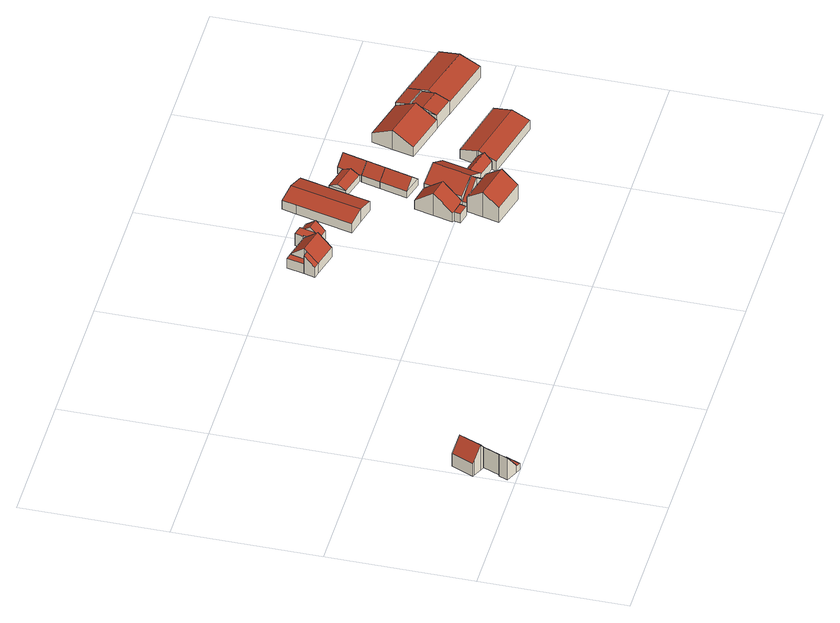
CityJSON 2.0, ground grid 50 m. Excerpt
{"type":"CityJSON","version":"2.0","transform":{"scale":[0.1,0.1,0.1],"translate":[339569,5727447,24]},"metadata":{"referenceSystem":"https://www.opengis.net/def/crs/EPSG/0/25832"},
"CityObjects":{
"building1":{"type":"Building","attributes":{"Geometrietyp2DReferenz":"3000","Gemeindeschluessel":"05170048","function":"31001_1010","roofType":"2100","measuredHeight":9.04},"address":[{"country":"Germany","locality":"Wesel","thoroughfareNumber":"78","thoroughfareName":"Obrighovener Straße"}],"geometry":[{"type":"Solid","lod":"2","boundaries":[[[[0,1,2,3]],[[4,5,1,0]],[[6,7,5,4]],[[8,9,7,6]],[[10,11,9,8]],[[12,13,11,10]],[[14,15,13,12]],[[3,2,15,14]],[[12,10,8,6,4,0,3,14]],[[1,5,7,9,11,13,15,2]]]],"semantics":{"surfaces":[{"type":"WallSurface"},{"type":"RoofSurface"},{"type":"GroundSurface"}],"values":[[0,0,0,0,0,0,0,0,1,2]]}}]},
"building2":{"type":"Building","attributes":{"Geometrietyp2DReferenz":"3000","Gemeindeschluessel":"05170048","function":"51009_1610","roofType":"1000","measuredHeight":2.5},"geometry":[{"type":"Solid","lod":"2","boundaries":[[[[16,17,18,19]],[[20,2,17,16]],[[21,22,2,20]],[[19,18,22,21]],[[20,16,19,21]],[[17,2,22,18]]]],"semantics":{"surfaces":[{"type":"WallSurface"},{"type":"RoofSurface"},{"type":"GroundSurface"}],"values":[[0,0,0,0,1,2]]}}]},
"building3":{"type":"Building","attributes":{"Geometrietyp2DReferenz":"3000","Gemeindeschluessel":"05170048","function":"31001_1010","roofType":"3100","measuredHeight":10.17},"address":[{"country":"Germany","locality":"Wesel","thoroughfareNumber":"78","thoroughfareName":"Obrighovener Straße"},{"country":"Germany","locality":"Wesel","thoroughfareNumber":"78a","thoroughfareName":"Obrighovener Straße"}],"geometry":[{"type":"Solid","lod":"2","boundaries":[[[[23,24,25,26]],[[27,28,24,23]],[[29,30,28,27]],[[31,32,30,29]],[[33,34,32,31]],[[35,36,34,33]],[[37,38,36,35]],[[39,40,38,37]],[[26,25,40,39]],[[26,39,37,35,33,23]],[[31,29,27,23,33]],[[24,28,30,32,34,36,38,40,25]]]],"semantics":{"surfaces":[{"type":"WallSurface"},{"type":"RoofSurface"},{"type":"GroundSurface"}],"values":[[0,0,0,0,0,0,0,0,0,1,1,2]]}}]},
"building4":{"type":"Building","attributes":{"Gemeindeschluessel":"05170048","Geometrietyp2DReferenz":"3000","function":"31001_1010"},"address":[{"country":"Germany","locality":"Wesel","thoroughfareNumber":"105","thoroughfareName":"Obrighovener Straße"}],"children":["building4-1","building4-2","building4-3","building4-4"]},
"building4-1":{"type":"BuildingPart","attributes":{"roofType":"3100","measuredHeight":8.1},"parents":["building4"],"geometry":[{"type":"MultiSurface","lod":"2","boundaries":[[[41,42,43,44]],[[45,46,42,41]],[[47,48,49,50]],[[44,43,51,52]],[[53,45,41,44,54]],[[52,55,47,50,54,44]],[[42,46,56,57,49,48,58,51,43]],[[45,59,53,56,46]],[[53,54,60,61]],[[60,57,56,61]],[[54,50,60]],[[57,60,50,49]],[[47,55,58,48]],[[52,62,63]],[[55,63,62,51,58]]],"semantics":{"surfaces":[{"type":"WallSurface"},{"type":"RoofSurface"},{"type":"GroundSurface"},{"type":"ClosureSurface"}],"values":[0,0,0,0,1,1,2,3,0,3,0,3,3,0,3]}}]},
"building4-2":{"type":"BuildingPart","attributes":{"roofType":"1000","measuredHeight":3.86},"parents":["building4"],"geometry":[{"type":"MultiSurface","lod":"2","boundaries":[[[64,65,66,67]],[[50,49,65,64]],[[50,64,67,61]],[[65,49,56,66]],[[60,61,56,57]],[[50,60,57,49]],[[61,67,66,56]]],"semantics":{"surfaces":[{"type":"WallSurface"},{"type":"RoofSurface"},{"type":"GroundSurface"},{"type":"ClosureSurface"}],"values":[0,0,1,2,3,3,3]}}]},
"building4-3":{"type":"BuildingPart","attributes":{"roofType":"9999","measuredHeight":4.83},"address":[{"country":"Germany","locality":"Wesel","thoroughfareNumber":"105","thoroughfareName":"Obrighovener Straße"}],"parents":["building4"],"geometry":[{"type":"MultiSurface","lod":"2","boundaries":[[[68,69,70,71,62,72]],[[71,55,63]],[[71,70,47,55]],[[69,73,48,70]],[[68,74,73,69]],[[72,75,74,68]],[[62,51,75,72]],[[62,63,55,58,51]],[[55,47,48,58]],[[58,48,73,74,75,51]]],"semantics":{"surfaces":[{"type":"RoofSurface"},{"type":"WallSurface"},{"type":"GroundSurface"}],"values":[0,1,1,1,1,1,1,1,1,2]}}]},
"building4-4":{"type":"BuildingPart","attributes":{"roofType":"2100","measuredHeight":7.25},"address":[{"country":"Germany","locality":"Wesel","thoroughfareNumber":"105","thoroughfareName":"Obrighovener Straße"}],"parents":["building4"],"geometry":[{"type":"MultiSurface","lod":"2","boundaries":[[[76,77,46,45]],[[78,66,77,76]],[[76,45,53,78]],[[46,77,66,56]],[[53,59,45,46,56]],[[78,53,61,67]],[[56,66,67,61]]],"semantics":{"surfaces":[{"type":"WallSurface"},{"type":"RoofSurface"},{"type":"GroundSurface"},{"type":"ClosureSurface"}],"values":[0,0,1,2,3,0,3]}}]},
"building5":{"type":"Building","attributes":{"Geometrietyp2DReferenz":"3000","Gemeindeschluessel":"05170048","function":"31001_2463","roofType":"3100","measuredHeight":6.18},"address":[{"country":"Germany","locality":"Wesel","thoroughfareNumber":"105","thoroughfareName":"Obrighovener Straße"}],"geometry":[{"type":"Solid","lod":"2","boundaries":[[[[79,80,81,82]],[[83,84,80,79]],[[85,86,84,83]],[[82,81,86,85]],[[79,87,83]],[[85,88,82]],[[82,88,87,79]],[[83,87,88,85]],[[80,84,86,81]]]],"semantics":{"surfaces":[{"type":"WallSurface"},{"type":"RoofSurface"},{"type":"GroundSurface"}],"values":[[0,0,0,0,0,0,1,1,2]]}}]},
"building6":{"type":"Building","attributes":{"Gemeindeschluessel":"05170048","Geometrietyp2DReferenz":"3000","function":"31001_2724"},"address":[{"country":"Germany","locality":"Wesel","thoroughfareNumber":"107","thoroughfareName":"Obrighovener Straße"}],"children":["building6-1","building6-2"]},
"building6-1":{"type":"BuildingPart","attributes":{"roofType":"3100","measuredHeight":9.18},"parents":["building6"],"geometry":[{"type":"Solid","lod":"2","boundaries":[[[[89,90,91,92]],[[93,94,90,89]],[[95,96,94,93]],[[97,98,96,95]],[[99,100,98,97]],[[101,102,100,99]],[[103,104,102,101]],[[89,92,103,101,99,93]],[[97,95,93,99]],[[91,90,94,96,98,100,102,104]],[[92,91,104,103]]]],"semantics":{"surfaces":[{"type":"WallSurface"},{"type":"RoofSurface"},{"type":"GroundSurface"},{"type":"ClosureSurface"}],"values":[[0,0,0,0,0,0,0,1,1,2,3]]}}]},
"building6-2":{"type":"BuildingPart","attributes":{"roofType":"1000","measuredHeight":3.69},"parents":["building6"],"geometry":[{"type":"Solid","lod":"2","boundaries":[[[[92,91,105,106]],[[107,108,104,103]],[[106,105,108,107]],[[103,92,106,107]],[[91,104,108,105]],[[103,104,91,92]]]],"semantics":{"surfaces":[{"type":"WallSurface"},{"type":"RoofSurface"},{"type":"GroundSurface"},{"type":"ClosureSurface"}],"values":[[0,0,0,1,2,3]]}}]},
"building7":{"type":"Building","attributes":{"Geometrietyp2DReferenz":"3000","Gemeindeschluessel":"05170048","function":"31001_2724","roofType":"3100","measuredHeight":5.28},"address":[{"country":"Germany","locality":"Wesel","thoroughfareNumber":"105","thoroughfareName":"Obrighovener Straße"}],"geometry":[{"type":"Solid","lod":"2","boundaries":[[[[109,110,111,112]],[[113,114,110,109]],[[115,116,114,113]],[[117,118,116,115]],[[119,120,118,117]],[[117,115,113,119]],[[109,112,121,119,113]],[[122,111,110,114,116,118,120]],[[121,122,120,119]],[[112,111,122,121]]]],"semantics":{"surfaces":[{"type":"WallSurface"},{"type":"RoofSurface"},{"type":"GroundSurface"}],"values":[[0,0,0,0,0,1,1,2,0,0]]}}]},
"building8":{"type":"Building","attributes":{"Gemeindeschluessel":"05170048","Geometrietyp2DReferenz":"3000","function":"31001_1210"},"address":[{"country":"Germany","locality":"Wesel","thoroughfareNumber":"107","thoroughfareName":"Obrighovener Straße"}],"children":["building8-1","building8-2"]},
"building8-1":{"type":"BuildingPart","attributes":{"roofType":"3100","measuredHeight":10.14},"parents":["building8"],"geometry":[{"type":"MultiSurface","lod":"2","boundaries":[[[123,124,125,126]],[[127,128,124,123]],[[129,130,131,132]],[[133,134,130,129]],[[135,136,134,133]],[[126,125,136,135]],[[129,132,127,123,133]],[[126,135,133,123]],[[124,128,131,130,134,136,125]],[[137,132,138]],[[127,139,140]],[[140,139,141,142,128]],[[141,137,138,131,142]]],"semantics":{"surfaces":[{"type":"WallSurface"},{"type":"RoofSurface"},{"type":"GroundSurface"},{"type":"ClosureSurface"}],"values":[0,0,0,0,0,0,1,1,2,0,0,3,3]}}]},
"building8-2":{"type":"BuildingPart","attributes":{"roofType":"3100","measuredHeight":9.1},"parents":["building8"],"geometry":[{"type":"MultiSurface","lod":"2","boundaries":[[[143,102,128,140]],[[144,145,102,143]],[[146,147,145,144]],[[138,131,147,146]],[[143,140,148,144]],[[138,146,144,148]],[[128,102,145,147,131,142]],[[148,139,141]],[[141,139,140,128,142]],[[148,141,137]],[[131,138,137,141,142]]],"semantics":{"surfaces":[{"type":"WallSurface"},{"type":"RoofSurface"},{"type":"GroundSurface"},{"type":"ClosureSurface"}],"values":[0,0,0,0,1,1,2,0,3,0,3]}}]},
"building9":{"type":"Building","attributes":{"Geometrietyp2DReferenz":"3000","Gemeindeschluessel":"05170048","function":"31001_2724","roofType":"3100","measuredHeight":9.53},"address":[{"country":"Germany","locality":"Wesel","thoroughfareNumber":"107","thoroughfareName":"Obrighovener Straße"}],"geometry":[{"type":"Solid","lod":"2","boundaries":[[[[149,145,147,150]],[[151,102,145,149]],[[152,98,102,151]],[[153,154,98,152]],[[155,156,154,153]],[[157,158,156,155]],[[159,160,158,157]],[[150,147,160,159]],[[152,151,149,153]],[[150,159,157,155,153,149]],[[145,102,98,154,156,158,160,147]]]],"semantics":{"surfaces":[{"type":"WallSurface"},{"type":"RoofSurface"},{"type":"GroundSurface"}],"values":[[0,0,0,0,0,0,0,0,1,1,2]]}}]},
"building10":{"type":"Building","attributes":{"Geometrietyp2DReferenz":"3000","Gemeindeschluessel":"05170048","function":"31001_2724","roofType":"3100","measuredHeight":3.99},"address":[{"country":"Germany","locality":"Wesel","thoroughfareNumber":"107","thoroughfareName":"Obrighovener Straße"}],"geometry":[{"type":"Solid","lod":"2","boundaries":[[[[161,162,163,164]],[[165,166,162,161]],[[167,168,166,165]],[[164,163,168,167]],[[161,169,165]],[[167,170,164]],[[164,170,169,161]],[[165,169,170,167]],[[162,166,168,163]]]],"semantics":{"surfaces":[{"type":"WallSurface"},{"type":"RoofSurface"},{"type":"GroundSurface"}],"values":[[0,0,0,0,0,0,1,1,2]]}}]},
"building11":{"type":"Building","attributes":{"Gemeindeschluessel":"05170048","Geometrietyp2DReferenz":"3000","function":"31001_2724"},"address":[{"country":"Germany","locality":"Wesel","thoroughfareNumber":"107","thoroughfareName":"Obrighovener Straße"}],"children":["building11-1","building11-2"]},
"building11-1":{"type":"BuildingPart","attributes":{"roofType":"3100","measuredHeight":6.13},"parents":["building11"],"geometry":[{"type":"Solid","lod":"2","boundaries":[[[[171,172,173,174]],[[175,176,177,178]],[[174,173,176,175]],[[175,179,174]],[[174,179,180,171]],[[178,180,179,175]],[[172,177,176,173]],[[178,177,172,171]],[[171,180,178]]]],"semantics":{"surfaces":[{"type":"WallSurface"},{"type":"RoofSurface"},{"type":"GroundSurface"},{"type":"ClosureSurface"}],"values":[[0,0,0,0,1,1,2,3,3]]}}]},
"building11-2":{"type":"BuildingPart","attributes":{"roofType":"3100","measuredHeight":6.15},"address":[{"country":"Germany","locality":"Wesel","thoroughfareNumber":"107","thoroughfareName":"Obrighovener Straße"}],"parents":["building11"],"geometry":[{"type":"Solid","lod":"2","boundaries":[[[[178,177,181,182]],[[183,184,172,171]],[[182,181,184,183]],[[183,185,182]],[[182,185,180,178]],[[171,180,185,183]],[[177,172,184,181]],[[178,171,172,177]],[[178,180,171]]]],"semantics":{"surfaces":[{"type":"WallSurface"},{"type":"RoofSurface"},{"type":"GroundSurface"},{"type":"ClosureSurface"}],"values":[[0,0,0,0,1,1,2,3,3]]}}]},
"building12":{"type":"Building","attributes":{"Geometrietyp2DReferenz":"3000","Gemeindeschluessel":"05170048","function":"31001_2724","roofType":"3100","measuredHeight":5.69},"address":[{"country":"Germany","locality":"Wesel","thoroughfareNumber":"107","thoroughfareName":"Obrighovener Straße"}],"geometry":[{"type":"Solid","lod":"2","boundaries":[[[[186,187,188,189]],[[190,191,187,186]],[[192,193,191,190]],[[189,188,193,192]],[[186,194,190]],[[192,195,189]],[[189,195,194,186]],[[190,194,195,192]],[[187,191,193,188]]]],"semantics":{"surfaces":[{"type":"WallSurface"},{"type":"RoofSurface"},{"type":"GroundSurface"}],"values":[[0,0,0,0,0,0,1,1,2]]}}]},
"building13":{"type":"Building","attributes":{"Geometrietyp2DReferenz":"3000","Gemeindeschluessel":"05170048","function":"31001_2463","roofType":"3100","measuredHeight":6.09},"address":[{"country":"Germany","locality":"Wesel","thoroughfareNumber":"107","thoroughfareName":"Obrighovener Straße"}],"geometry":[{"type":"Solid","lod":"2","boundaries":[[[[183,196,197,185]],[[198,199,196,183]],[[200,201,199,198]],[[202,203,201,200]],[[204,205,203,202]],[[206,207,205,204]],[[182,208,207,206]],[[185,197,208,182]],[[202,200,198,183,185,204]],[[182,206,204,185]],[[196,199,201,203,205,207,208,197]]]],"semantics":{"surfaces":[{"type":"WallSurface"},{"type":"RoofSurface"},{"type":"GroundSurface"}],"values":[[0,0,0,0,0,0,0,0,1,1,2]]}}]},
"building14":{"type":"Building","attributes":{"Geometrietyp2DReferenz":"3000","Gemeindeschluessel":"05170048","function":"31001_2724","roofType":"3100","measuredHeight":5.54},"address":[{"country":"Germany","locality":"Wesel","thoroughfareNumber":"107","thoroughfareName":"Obrighovener Straße"}],"geometry":[{"type":"Solid","lod":"2","boundaries":[[[[209,210,211,212]],[[213,214,210,209]],[[215,216,214,213]],[[217,218,216,215]],[[219,220,218,217]],[[221,222,220,219]],[[223,224,222,221]],[[212,211,224,223]],[[209,212,223,221,213]],[[219,217,215,213,221]],[[210,214,216,218,220,222,224,211]]]],"semantics":{"surfaces":[{"type":"WallSurface"},{"type":"RoofSurface"},{"type":"GroundSurface"}],"values":[[0,0,0,0,0,0,0,0,1,1,2]]}}]},
"building15":{"type":"Building","attributes":{"Geometrietyp2DReferenz":"3000","Gemeindeschluessel":"05170048","function":"31001_2720","roofType":"3100","measuredHeight":7.7},"address":[{"country":"Germany","locality":"Wesel","thoroughfareNumber":"107","thoroughfareName":"Obrighovener Straße"}],"geometry":[{"type":"Solid","lod":"2","boundaries":[[[[225,226,227,228]],[[229,230,226,225]],[[231,232,230,229]],[[233,234,232,231]],[[235,236,234,233]],[[237,238,236,235]],[[228,227,238,237]],[[229,225,228,231]],[[237,235,233,231,228]],[[226,230,232,234,236,238,227]]]],"semantics":{"surfaces":[{"type":"WallSurface"},{"type":"RoofSurface"},{"type":"GroundSurface"}],"values":[[0,0,0,0,0,0,0,1,1,2]]}}]},
"building16":{"type":"Building","attributes":{"Geometrietyp2DReferenz":"3000","Gemeindeschluessel":"05170048","function":"31001_2463","roofType":"3100","measuredHeight":6.72},"address":[{"country":"Germany","locality":"Wesel","thoroughfareNumber":"107","thoroughfareName":"Obrighovener Straße"}],"geometry":[{"type":"Solid","lod":"2","boundaries":[[[[239,240,241,242]],[[243,244,240,239]],[[245,246,244,243]],[[242,241,246,245]],[[239,247,243]],[[245,248,242]],[[242,248,247,239]],[[243,247,248,245]],[[240,244,246,241]]]],"semantics":{"surfaces":[{"type":"WallSurface"},{"type":"RoofSurface"},{"type":"GroundSurface"}],"values":[[0,0,0,0,0,0,1,1,2]]}}]},
"building17":{"type":"Building","attributes":{"Gemeindeschluessel":"05170048","Geometrietyp2DReferenz":"3000","function":"31001_2720"},"address":[{"country":"Germany","locality":"Wesel","thoroughfareNumber":"107","thoroughfareName":"Obrighovener Straße"}],"children":["building17-1","building17-2"]},
"building17-1":{"type":"BuildingPart","attributes":{"roofType":"3100","measuredHeight":6.91},"parents":["building17"],"geometry":[{"type":"MultiSurface","lod":"2","boundaries":[[[249,250,251,252]],[[253,254,250,249]],[[255,256,254,253]],[[249,257,253]],[[252,258,257,249]],[[253,257,258,255]],[[250,254,256,251]],[[255,259,260,256]],[[259,261,252,251,260]],[[252,261,262,259,255,258]],[[259,262,261]]],"semantics":{"surfaces":[{"type":"WallSurface"},{"type":"RoofSurface"},{"type":"GroundSurface"},{"type":"ClosureSurface"}],"values":[0,0,0,0,1,1,2,0,3,0,3]}}]},
"building17-2":{"type":"BuildingPart","attributes":{"roofType":"2100","measuredHeight":6.21},"parents":["building17"],"geometry":[{"type":"MultiSurface","lod":"2","boundaries":[[[263,238,260,262]],[[264,236,238,263]],[[252,251,236,264]],[[263,262,252,264]],[[260,238,236,251]],[[252,261,259,260,251]],[[262,259,261]]],"semantics":{"surfaces":[{"type":"WallSurface"},{"type":"RoofSurface"},{"type":"GroundSurface"},{"type":"ClosureSurface"}],"values":[0,0,0,1,2,3,3]}}]}
},
"vertices":[
[9,29,94],[9,29,4],[50,12,4],[50,12,36],[21,60,94],[21,60,4],[26,59,89],[26,59,4],[50,118,89],[50,118,4],[74,108,55],[74,108,4],[75,111,55],[75,111,4],[89,105,36],[89,105,4],
[69,4,29],[69,4,4],[89,53,4],[89,53,29],[50,12,29],[70,61,29],[70,61,4],
[38,123,105],[38,123,3],[50,118,3],[50,118,88],[8,136,64],[8,136,3],[1,139,54],[1,139,3],[35,216,54],[35,216,3],[71,201,105],[71,201,3],[107,186,54],[107,186,3],[75,111,54],[75,111,3],[74,108,54],[74,108,3],
[940,836,44],[940,836,6],[952,885,6],[952,885,87],[853,857,44],[853,857,6],[960,935,44],[960,935,6],[877,955,6],[877,955,44],[954,893,6],[954,893,79],[863,897,78],[865,906,87],[964,934,44],[863,897,6],[865,906,6],[964,934,6],[857,871,56],[865,906,44],[863,897,44],[954,893,54],[962,923,54],
[853,961,44],[853,961,6],[839,902,6],[839,902,44],
[1001,955,54],[967,963,54],[960,935,54],[964,934,54],[983,886,54],[967,963,6],[1001,955,6],[983,886,6],
[829,863,44],[829,863,6],[839,902,78],
[1040,945,38],[1040,945,5],[1001,955,5],[1001,955,38],[1023,877,38],[1023,877,5],[983,886,38],[983,886,5],[1031,911,67],[992,921,67],
[1202,508,41],[1202,508,4],[1209,506,4],[1209,506,41],[1218,574,96],[1218,574,4],[1234,641,41],[1234,641,4],[1300,626,41],[1300,626,4],[1283,560,96],[1283,560,4],[1267,494,41],[1267,494,4],[1251,497,41],[1251,497,4],
[1204,483,4],[1204,483,41],[1245,474,41],[1245,474,4],
[1132,1047,40],[1132,1047,4],[1120,998,4],[1120,998,40],[1193,1033,56],[1193,1033,4],[1254,1018,40],[1254,1018,4],[1195,775,40],[1195,775,4],[1134,790,56],[1134,790,4],[1073,804,40],[1073,804,4],
[1249,421,106],[1249,421,4],[1235,365,4],[1235,365,64],[1263,476,64],[1263,476,4],[1387,441,68],[1387,441,4],[1388,446,4],[1388,446,64],[1375,390,106],[1375,390,4],[1361,335,64],[1361,335,4],[1361,453,64],[1388,446,40],[1290,469,64],[1263,476,40],[1325,461,64],[1325,461,4],
[1267,494,40],[1330,480,95],[1330,480,4],[1393,466,40],[1393,466,4],[1325,461,95],
[1330,480,99],[1393,466,60],[1267,494,60],[1300,626,60],[1362,612,99],[1362,612,4],[1425,597,60],[1425,597,4],[1407,525,60],[1407,525,4],[1395,474,60],[1395,474,4],
[1342,903,28],[1342,903,3],[1255,925,3],[1255,925,28],[1326,843,28],[1326,843,3],[1240,865,28],[1240,865,3],[1334,873,43],[1248,895,43],
[1308,772,30],[1308,772,3],[1283,677,3],[1283,677,30],[1351,659,30],[1351,659,3],[1376,754,3],[1376,754,30],[1317,668,64],[1342,763,64],
[1392,818,3],[1392,818,30],[1325,836,30],[1325,836,3],[1358,827,64],
[1499,503,36],[1499,503,5],[1407,525,5],[1407,525,36],[1486,452,36],[1486,452,5],[1395,474,36],[1395,474,5],[1493,478,62],[1401,500,62],
[1325,836,4],[1358,827,4],[1326,843,30],[1326,843,4],[1342,903,30],[1342,903,4],[1347,920,30],[1347,920,4],[1380,911,64],[1380,911,4],[1414,902,30],[1414,902,4],[1392,818,4],
[1486,452,46],[1486,452,3],[1482,435,3],[1482,435,41],[1498,498,59],[1498,498,3],[1499,503,57],[1499,503,3],[1513,562,41],[1513,562,3],[1736,509,41],[1736,509,3],[1721,445,59],[1721,445,3],[1706,382,41],[1706,382,3],
[1638,669,39],[1638,669,2],[1657,742,2],[1657,742,79],[1488,708,39],[1488,708,2],[1506,780,79],[1506,780,2],[1525,853,39],[1525,853,2],[1676,814,39],[1676,814,2],[1663,766,66],[1663,766,2],
[1742,745,58],[1742,745,4],[1663,766,4],[1663,766,58],[1717,648,58],[1717,648,4],[1638,669,58],[1638,669,4],[1729,697,71],[1651,717,71],
[1953,742,51],[1953,742,2],[1755,794,2],[1755,794,51],[1915,597,51],[1915,597,2],[1717,648,51],[1717,648,2],[1934,669,71],[1736,721,71],[1742,745,51],[1742,745,2],[1754,793,51],[1742,745,64],
[1663,766,64],[1676,814,51]
]}
